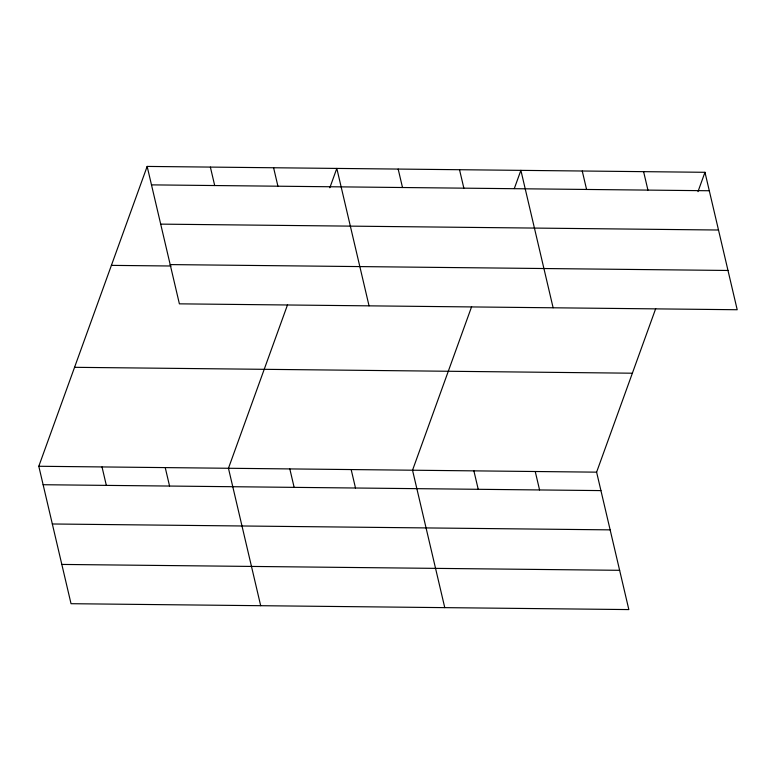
<?xml version="1.0" encoding="UTF-8"?>
<svg xmlns="http://www.w3.org/2000/svg" width="776" height="776" viewBox="0 0 776 776"><rect width="100%" height="100%" fill="white"/><g stroke="black" fill="none" stroke-linecap="round" stroke-linejoin="round"><path stroke-width="1.16" d="M655.701 308.635L596.608 472.157L628.841 609.577L71.033 603.699L38.8 466.269L147.159 166.423L704.967 172.301L737.2 309.731L179.392 303.843L147.159 166.423M287.547 304.755L228.454 468.277L260.688 605.697M329.829 187.763L336.813 168.421L369.046 305.841M471.624 306.695L412.531 470.217L444.764 607.637M514.313 188.558L520.89 170.361L553.123 307.781M697.983 191.643L704.967 172.301M151.485 184.872L709.293 190.75M160.69 224.128L718.508 230.016M170.186 264.587L727.995 270.465M111.404 265.373L171.04 266.003M74.554 367.32L632.372 373.207M38.8 466.269L596.608 472.157M43.126 484.719L600.934 490.597M52.331 523.984L610.14 529.862M61.818 564.433L619.636 570.312M643.605 171.661L647.931 190.101M582.252 171.011L586.578 189.46M535.246 471.507L539.572 489.957M459.528 169.721L463.854 188.161M473.894 470.857L478.22 489.307M398.175 169.071L402.501 187.52M351.169 469.567L355.495 488.017M273.598 167.761L277.924 186.201M289.817 468.917L294.143 487.367M210.374 167.092L214.7 185.542M165.239 467.608L169.566 486.057M102.015 466.939L106.341 485.388"/></g></svg>
